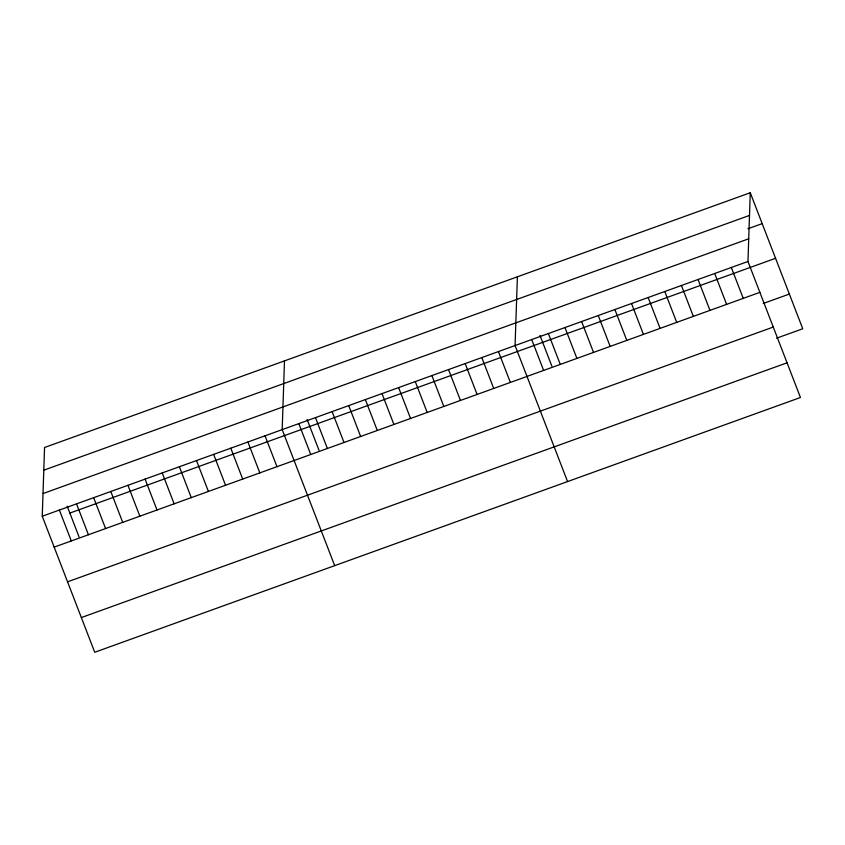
<?xml version="1.0" encoding="UTF-8"?>
<svg xmlns="http://www.w3.org/2000/svg" width="845" height="845" viewBox="0 0 845 845"><rect width="100%" height="100%" fill="white"/><g stroke="black" fill="none" stroke-linecap="round" stroke-linejoin="round"><path stroke-width="1.27" d="M750.265 192.734L747.962 261.485L800.447 397.499L94.735 652.266L42.25 516.242L44.553 447.501L750.265 192.734L802.75 328.758L776.608 338.19M284.49 360.878L282.188 429.63L334.683 565.643M517.383 276.811L515.08 345.552L567.565 481.576M43.792 470.19L749.504 215.422M747.92 228.763L762.179 223.608M43.01 493.554L748.723 238.797M42.25 516.242L747.962 261.485M69.86 513.073L775.573 258.306M54.164 547.127L759.877 292.359M763.225 303.492L789.357 294.06M67.558 581.825L773.27 327.057M81.352 617.568L787.065 362.801M731.326 267.485L743.241 298.37M714.69 273.495L726.605 304.369M698.054 279.494L709.969 310.379M681.429 285.504L693.344 316.379M664.793 291.504L676.708 322.389M648.157 297.514L660.072 328.388M631.521 303.513L643.436 334.398M614.885 309.524L626.8 340.398M598.249 315.523L610.164 346.408M581.613 321.533L593.528 352.407M564.978 327.533L576.892 358.417M548.342 333.543L560.267 364.417M540.008 335.444L551.88 366.212M531.716 339.553L543.631 370.427M498.444 351.562L510.359 382.436M481.808 357.562L493.723 388.446M465.172 363.572L477.087 394.446M448.537 369.571L460.451 400.456M431.901 375.581L443.815 406.456M415.265 381.581L427.19 412.466M398.639 387.591L410.554 418.465M382.003 393.59L393.918 424.475M365.367 399.6L377.282 430.475M348.731 405.6L360.646 436.485M332.096 411.61L344.01 442.484M315.46 417.62L327.374 448.494M307.115 419.511L318.998 450.29M298.824 423.62L310.738 454.504M265.055 435.809L276.97 466.693M247.912 441.998L259.827 472.883M230.78 448.188L242.695 479.062M213.637 454.378L225.552 485.252M196.494 460.557L208.409 491.441M179.362 466.746L191.276 497.631M162.219 472.936L174.133 503.81M145.087 479.126L157.001 510M127.944 485.305L139.858 516.189M110.801 491.494L122.715 522.379M93.668 497.684L105.583 528.569M76.525 503.873L88.44 534.748M67.177 506.134L79.05 536.902M59.393 510.063L71.307 540.937"/></g></svg>
